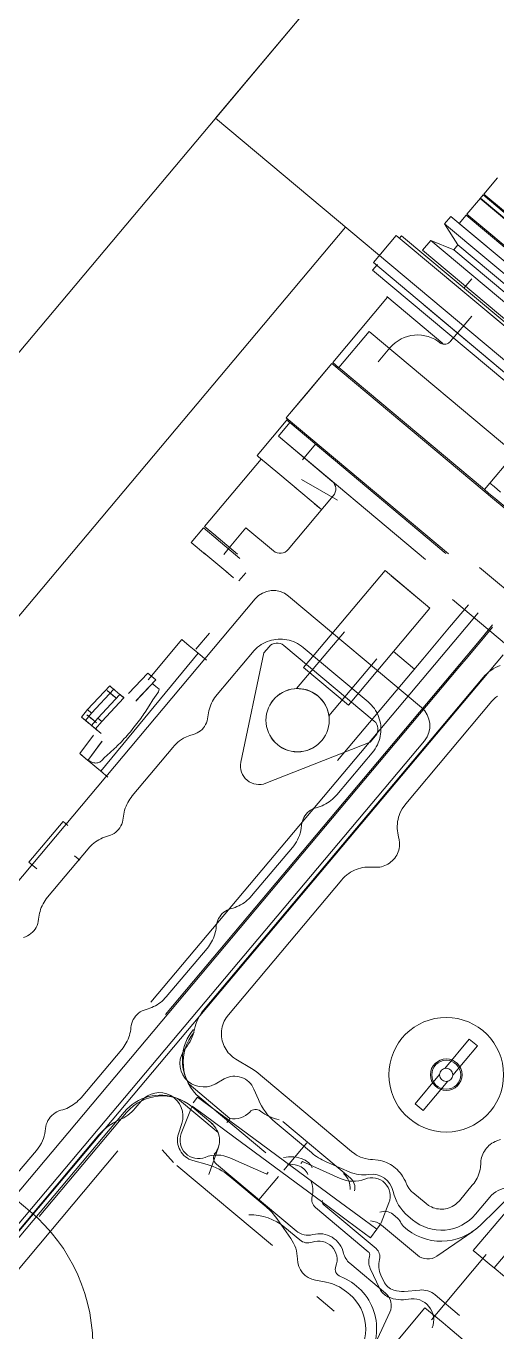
# Model space of a CAD drawing. Header units: millimetres. Extents: x 834140250 to 834644390, y 817877047 to 817987022.
# Drawn here: x 834168042 to 834168273, y 817932936 to 817933578 of the extents above; entities that cross this region are included whole.
import ezdxf

# ---------------------------------------------------------------- set-up
doc = ezdxf.new("R2010")
doc.units = ezdxf.units.MM
doc.header["$LTSCALE"] = 1000
doc.header["$MEASUREMENT"] = 0
doc.layers.add('VPA040_Text', color=3, linetype='Continuous')
doc.layers.add('VPAX', color=7, linetype='Continuous', lineweight=13)

# ---------------------------------------------------------------- blocks, each defined once
blk = doc.blocks.new('A$C767F005D')
at = {"layer": 'VPAX', "color": 253}
for p, q in [((-6789.01, -11077.81), (-5182.05, -9162.71)), ((-5182.05, -9162.71), (-5464.87, -9499.77)), ((-4852.04, -10014), (-5464.87, -9499.77)), ((-5326.4, -9529.15), (-5333.06, -9537.09)), ((-5334.73, -9539.08), (-5341.39, -9547.02)), ((-5334.9, -9539.28), (-5333.43, -9537.53)), ((-5223.18, -9633.02), (-5334.9, -9539.28)), ((-5334.73, -9539.08), (-5242.03, -9616.86)), ((-5221.72, -9631.27), (-5333.43, -9537.53)), ((-5333.06, -9537.09), (-5240.37, -9614.87)), ((-5352.31, -9551.72), (-5349.28, -9548.11)), ((-5232.42, -9652.33), (-5352.31, -9551.72)), ((-5352.31, -9551.72), (-5345.84, -9562.08)), ((-5229.39, -9648.71), (-5349.28, -9548.11)), ((-5345.19, -9551.54), (-5341.76, -9547.45)), ((-5233.48, -9645.28), (-5345.19, -9551.54)), ((-5230.04, -9641.19), (-5341.76, -9547.45)), ((-5341.39, -9547.02), (-5248.69, -9624.8)), ((-6725.17, -11131.38), (-5401.04, -9553.34)), ((-5376.07, -9557.47), (-5387.3, -9570.85)), ((-5376.07, -9557.47), (-5263.02, -9652.33)), ((-5373.46, -9557.58), (-5374.65, -9559)), ((-5373.46, -9557.58), (-5265.72, -9648)), ((-5363.2, -9564.71), (-5359.17, -9559.9)), ((-5363.2, -9564.71), (-5264.98, -9647.12)), ((-5239.28, -9660.5), (-5359.17, -9559.9)), ((-5359.17, -9559.9), (-5347.86, -9564.47)), ((-5347.86, -9564.47), (-5345.84, -9562.08)), ((-5245.75, -9650.15), (-5347.86, -9564.47)), ((-5243.73, -9647.75), (-5345.84, -9562.08)), ((-5387.3, -9570.85), (-5274.25, -9665.72)), ((-5385.34, -9571.74), (-5387.72, -9574.58)), ((-5387.72, -9574.58), (-5279.97, -9664.99)), ((-5351.15, -9578.38), (-5256.63, -9657.69)), ((-5342.81, -9583.45), (-5338.94, -9578.84)), ((-5407.27, -9619.98), (-5380.36, -9587.9)), ((-5353.2, -9610.69), (-5380.74, -9587.58)), ((-5362.38, -9591.76), (-5267.86, -9671.08)), ((-5339.01, -9597.15), (-5349.42, -9609.56)), ((-5404.25, -9622.51), (-5389.33, -9604.72)), ((-5389.33, -9604.72), (-5388.38, -9605.52)), ((-5388.38, -9605.52), (-5318.82, -9663.89)), ((-5385.02, -9619.7), (-5379.22, -9612.79)), ((-5354.26, -9610.52), (-5354.17, -9610.6)), ((-5407.69, -9620.47), (-5428.47, -9645.24)), ((-5407.69, -9620.47), (-5419.2, -9634.19)), ((-5419.2, -9634.19), (-5407.69, -9620.47)), ((-5407.69, -9620.47), (-5327.86, -9687.46)), ((-5407.27, -9619.98), (-5404.61, -9616.8)), ((-5407.27, -9619.98), (-5404.4, -9622.39)), ((-5404.25, -9622.51), (-5403.3, -9623.31)), ((-5403.3, -9623.31), (-5333.75, -9681.67)), ((-5428.47, -9645.24), (-5419.2, -9634.19)), ((-5419.2, -9634.19), (-5428.47, -9645.24)), ((-5429.38, -9647.73), (-5444.5, -9665.75)), ((-5428.47, -9645.24), (-5430.14, -9647.23)), ((-5350.41, -9714.13), (-5430.14, -9647.23)), ((-5428.43, -9649.54), (-5429.88, -9648.33)), ((-5428.43, -9649.54), (-5434.02, -9656.21)), ((-5428.43, -9649.54), (-5356.75, -9709.69)), ((-5434.02, -9656.21), (-5361.76, -9716.85)), ((-5407.66, -9678.33), (-5434.02, -9656.21)), ((-5415.75, -9660.18), (-5422.14, -9667.81)), ((-5406.78, -9667.71), (-5415.75, -9660.18)), ((-5470.28, -9700.68), (-5442.43, -9667.49)), ((-5444.5, -9665.75), (-5443.7, -9666.42)), ((-5443.7, -9666.42), (-5433.32, -9675.13)), ((-5317.87, -9664.69), (-5332.8, -9682.47)), ((-5433.32, -9675.13), (-5429.24, -9678.56)), ((-5425.3, -9681.87), (-5429.24, -9678.56)), ((-5404.99, -9687.68), (-5422.72, -9677.61)), ((-5328.04, -9681.05), (-5330.13, -9679.3)), ((-5429.14, -9711.99), (-5407.02, -9685.63)), ((-5425.89, -9681.37), (-5414.93, -9690.57)), ((-5333.75, -9681.67), (-5332.8, -9682.47)), ((-5330.7, -9684.23), (-5332.8, -9682.47)), ((-5330.7, -9684.23), (-5327.49, -9686.92)), ((-5328.04, -9681.05), (-5324.82, -9683.75)), ((-5228.82, -9769.72), (-5327.49, -9686.92)), ((-5414.05, -9691.3), (-5416.19, -9689.51)), ((-5414.93, -9690.57), (-5412.72, -9692.42)), ((-5247.6, -9754.8), (-5327.86, -9687.46)), ((-5470.8, -9701.31), (-5476.8, -9708.46)), ((-5470.8, -9701.31), (-5463.74, -9707.24)), ((-5470.28, -9700.68), (-5464.95, -9705.15)), ((-5465.76, -9704.47), (-5463.61, -9706.28)), ((-5463.61, -9706.28), (-5454.16, -9714.2)), ((-5449.94, -9701.31), (-5458.2, -9711.15)), ((-5436.45, -9712.63), (-5449.94, -9701.31)), ((-5476.8, -9708.46), (-5469.74, -9714.38)), ((-5464.57, -9706.55), (-5452.91, -9716.33)), ((-5460.81, -9714.38), (-5458.15, -9711.2)), ((-5356.75, -9709.69), (-5352.51, -9713.24)), ((-5470.56, -9713.69), (-5458.9, -9723.48)), ((-5352.51, -9713.24), (-5351.73, -9713.9)), ((-5459.67, -9722.83), (-5456.1, -9725.83)), ((-5453.41, -9727.35), (-5450.08, -9723.38)), ((-5381.61, -9722.35), (-5421.59, -9769.99)), ((-5359.54, -9740.87), (-5381.61, -9722.35)), ((-5362.63, -9738.27), (-5378.51, -9724.94)), ((-5362.63, -9738.27), (-5378.51, -9724.94)), ((-5335.14, -9720.75), (-5275.3, -9770.96)), ((-5445.4, -9736.29), (-5904.91, -10283.91)), ((-5363.7, -9789.69), (-5429.05, -9734.86)), ((-5348.47, -9736.63), (-5288.62, -9786.84)), ((-5359.54, -9740.87), (-5399.51, -9788.51)), ((-5349.88, -9750.16), (-5340.62, -9739.12)), ((-5341.72, -9750.11), (-5335.85, -9743.12)), ((-5341.72, -9750.11), (-5496.62, -9934.71)), ((-5356.46, -9758), (-5349.88, -9750.16)), ((-5334.57, -9756.1), (-5328.71, -9749.11)), ((-5334.05, -9756.54), (-5328.78, -9750.26)), ((-5481.41, -9756.29), (-5498.07, -9776.14)), ((-5334.57, -9756.1), (-5489.47, -9940.7)), ((-5481.42, -9756.28), (-5477.81, -9759.31)), ((-5474.55, -9761.03), (-5467.88, -9753.09)), ((-5401.57, -9752.42), (-5425.07, -9780.43)), ((-5338.53, -9761.89), (-5334.04, -9756.53)), ((-5323.57, -9763.71), (-5849.9, -10390.96)), ((-5521.26, -9821.01), (-5473.37, -9763.04)), ((-5477.81, -9759.31), (-5475.44, -9761.3)), ((-5473.37, -9763.04), (-5475.44, -9761.3)), ((-5473.37, -9763.04), (-5469.4, -9766.36)), ((-5441.14, -9762.81), (-5452.41, -9816.62)), ((-5441.14, -9762.82), (-5452.41, -9816.62)), ((-5438.61, -9759.8), (-5441.14, -9762.81)), ((-5438.61, -9759.8), (-5441.14, -9762.82)), ((-5386.93, -9796.4), (-5431.31, -9759.16)), ((-5405.84, -9773.55), (-5421.76, -9760.19)), ((-5377.41, -9762.17), (-5367.17, -9770.76)), ((-5356.46, -9758), (-5363.04, -9765.84)), ((-5338.53, -9761.89), (-5340.8, -9764.58)), ((-5847.05, -10367.92), (-5345.77, -9770.52)), ((-5399.51, -9788.51), (-5421.59, -9769.99)), ((-5385.69, -9765.74), (-5409.19, -9793.75)), ((-5404.94, -9815.78), (-5363.04, -9765.84)), ((-5345.77, -9770.52), (-5340.8, -9764.58)), ((-5498.16, -9772.76), (-5507.71, -9782.8)), ((-5494.16, -9776.12), (-5504.05, -9786.53)), ((-5494.2, -9776.09), (-5503.74, -9786.13)), ((-5498.16, -9772.76), (-5496.36, -9774.27)), ((-5498.16, -9772.76), (-5494.2, -9776.09)), ((-5333.44, -9774.99), (-5470.73, -9938.61)), ((-5402.61, -9785.91), (-5418.49, -9772.58)), ((-5405.84, -9773.55), (-5389.92, -9786.92)), ((-5527.75, -9790.74), (-5516.85, -9779.05)), ((-5527.75, -9790.74), (-5516.85, -9779.05)), ((-5525.77, -9792.41), (-5514.87, -9780.71)), ((-5522.75, -9794.94), (-5511.86, -9783.24)), ((-5518.12, -9781.37), (-5515.28, -9783.75)), ((-5516.24, -9782.94), (-5518.12, -9781.37)), ((-5516.24, -9782.94), (-5518.12, -9781.37)), ((-5516.85, -9779.05), (-5516.11, -9779.67)), ((-5516.85, -9779.05), (-5516.11, -9779.67)), ((-5516.24, -9782.94), (-5513.4, -9785.33)), ((-5516.11, -9779.67), (-5514.13, -9781.33)), ((-5514.87, -9780.71), (-5514.13, -9781.33)), ((-5514.13, -9781.33), (-5511.86, -9783.24)), ((-5509.87, -9784.91), (-5511.86, -9783.24)), ((-5511.86, -9783.24), (-5511.74, -9783.34)), ((-5511.1, -9783.88), (-5511.74, -9783.34)), ((-5494.46, -9779.16), (-5495.82, -9778.02)), ((-5520.77, -9796.6), (-5509.87, -9784.91)), ((-5513.4, -9785.33), (-5515.28, -9783.75)), ((-5510.77, -9784.15), (-5511.1, -9783.88)), ((-5510.77, -9784.15), (-5510.34, -9784.51)), ((-5510.34, -9784.51), (-5509.97, -9784.83)), ((-5509.87, -9784.91), (-5509.75, -9785.01)), ((-5329.06, -9786.55), (-5371.44, -9837.05)), ((-5527.75, -9790.74), (-5530.81, -9794.4)), ((-5530.81, -9794.4), (-5528.83, -9796.06)), ((-5530.81, -9794.4), (-5529.28, -9795.68)), ((-5521.15, -9802.5), (-5529.28, -9795.68)), ((-5525.77, -9792.41), (-5528.83, -9796.06)), ((-5528.83, -9796.06), (-5527.3, -9797.34)), ((-5528.12, -9793.28), (-5525.27, -9795.66)), ((-5526.24, -9794.85), (-5528.12, -9793.28)), ((-5527.75, -9790.74), (-5525.77, -9792.41)), ((-5526.24, -9794.85), (-5523.4, -9797.24)), ((-5522.75, -9794.94), (-5525.82, -9798.59)), ((-5520.77, -9796.6), (-5522.75, -9794.94)), ((-5525.06, -9799.22), (-5525.82, -9798.59)), ((-5523.83, -9800.25), (-5525.82, -9798.59)), ((-5524.42, -9799.76), (-5525.06, -9799.22)), ((-5524.09, -9800.03), (-5524.42, -9799.76)), ((-5524.09, -9800.03), (-5523.67, -9800.39)), ((-5520.77, -9796.6), (-5523.83, -9800.25)), ((-5523.08, -9800.89), (-5523.83, -9800.25)), ((-5523.14, -9800.84), (-5523.67, -9800.39)), ((-5362.27, -9806.04), (-5821.78, -10353.66)), ((-5531.62, -9812.39), (-5524.9, -9803.28)), ((-5527.66, -9815.72), (-5520.93, -9806.61)), ((-5527.62, -9815.75), (-5520.59, -9806.24)), ((-5388.82, -9806.72), (-5440.13, -9826.98)), ((-5388.82, -9806.72), (-5440.13, -9826.98)), ((-5386.28, -9803.7), (-5388.82, -9806.72)), ((-5386.29, -9803.71), (-5388.82, -9806.72)), ((-5531.62, -9812.39), (-5527.66, -9815.72)), ((-5529.58, -9814.11), (-5531.62, -9812.39)), ((-5524.18, -9818.57), (-5530.92, -9812.91)), ((-5520.42, -9821.72), (-5524.18, -9818.57)), ((-5517.74, -9823.97), (-5521.26, -9821.01)), ((-5521.26, -9821.01), (-5520.42, -9821.72)), ((-5556.61, -9865.77), (-5539.82, -9845.76)), ((-5539.82, -9845.76), (-5537.45, -9847.76)), ((-5556.61, -9865.77), (-5552.65, -9869.1)), ((-5534.26, -9862.61), (-5531.64, -9864.81)), ((-5402.88, -9874.53), (-5458.58, -9940.91)), ((-5340.2, -9952.84), (-5352.27, -9967.23)), ((-5336.23, -9956.17), (-5348.3, -9970.56)), ((-5340.2, -9952.84), (-5336.23, -9956.17)), ((-5454.86, -9962.72), (-5447.19, -9967.26)), ((-5444.95, -9968.84), (-5398.14, -10008.13)), ((-5457.84, -9991.86), (-5477.84, -9975.08)), ((-5460.57, -9972.4), (-5465.15, -9974.93)), ((-5366.84, -9984.6), (-5354.77, -9970.21)), ((-5362.87, -9987.93), (-5350.8, -9973.54)), ((-5463.64, -9998.76), (-5483.63, -9981.99)), ((-5473.7, -9981.34), (-5475.8, -9984.18)), ((-5473.7, -9981.34), (-5467.45, -9985.95)), ((-5472.64, -9981.6), (-5440.2, -10008.83)), ((-5443.81, -9982.61), (-5446, -9977.43)), ((-5509.8, -9988.71), (-5660.64, -10168.47)), ((-5508.57, -9988.94), (-5551.56, -10040.17)), ((-5501.41, -9983.31), (-5504.36, -9986.83)), ((-5477.89, -9989.51), (-5476.86, -9986.89)), ((-5476.87, -9986.89), (-5476.43, -9985.77)), ((-5476.44, -9986.13), (-5466.28, -9994.66)), ((-5476.43, -9985.77), (-5470.53, -9990.12)), ((-5452.88, -9996.72), (-5467.45, -9985.95)), ((-5366.84, -9984.6), (-5362.87, -9987.93)), ((-5483.11, -9999.47), (-5481.46, -9994.3)), ((-5477.9, -9989.51), (-5481.73, -9999.26)), ((-5455.96, -10000.89), (-5470.53, -9990.12)), ((-5459.32, -9993.86), (-5457.72, -9991.96)), ((-5435.57, -9993.77), (-5417.78, -10008.69)), ((-5398.62, -10021.26), (-5431.79, -9993.42)), ((-5651.68, -10154.34), (-5522.17, -9999.99)), ((-5455.96, -10000.89), (-5409.03, -10035.56)), ((-5452.88, -9996.72), (-5405.95, -10031.39)), ((-5512.96, -10007.72), (-5568.62, -10074.33)), ((-5491.15, -10007.25), (-5485.48, -10013.52)), ((-5463.5, -10006.04), (-5468.21, -10019.38)), ((-5431.37, -10017.31), (-5420.05, -10003.82)), ((-5556.19, -10037.47), (-5586.49, -10012.04)), ((-5475.99, -10012.61), (-5469.02, -10014.53)), ((-5464.46, -10014.31), (-5425.29, -10047.18)), ((-5439.74, -10019.31), (-5457.82, -10011.24)), ((-5422.17, -10012.97), (-5422.94, -10014.01)), ((-5422.17, -10012.97), (-5403.67, -10021.38)), ((-5399.16, -10018.1), (-5410.49, -10013.19)), ((-5483.87, -10015.07), (-5436.97, -10054.43)), ((-5457.85, -10020.4), (-5440.06, -10035.33)), ((-5433.97, -10020.41), (-5443.56, -10031.84)), ((-5439.74, -10019.31), (-5438.97, -10018.27)), ((-5338.7, -10024.74), (-5345.08, -10032.35)), ((-5405.95, -10031.39), (-5391.9, -10041.77)), ((-5383.49, -10043.15), (-5379.66, -10033.4)), ((-5361.44, -10033.78), (-5367.88, -10028.37)), ((-5337.14, -10039.01), (-5330.13, -10030.66)), ((-5334.88, -10044.49), (-5318.82, -10028.84)), ((-5415.77, -10035.68), (-5389.85, -10057.43)), ((-5411.69, -10034.38), (-5386.01, -10055.92)), ((-5409.03, -10035.56), (-5394.98, -10045.94)), ((-5377.8, -10039), (-5375.37, -10041.03)), ((-5368.1, -10041.72), (-5370.22, -10039.94)), ((-5322.48, -10038.07), (-5338.21, -10056.81)), ((-5434.83, -10041.03), (-5427.88, -10050.96)), ((-5430.84, -10045.5), (-5423.53, -10051.63)), ((-5388.73, -10050.56), (-5394.98, -10045.94)), ((-5385.65, -10046.39), (-5391.9, -10041.77)), ((-5388.73, -10050.56), (-5385.65, -10046.39)), ((-5383.76, -10043.83), (-5385.65, -10046.39)), ((-5383.5, -10043.15), (-5383.76, -10043.83)), ((-5365.69, -10059.17), (-5383.27, -10044.42)), ((-5327.96, -10065.4), (-5307.24, -10040.71)), ((-5338.45, -10047.42), (-5356.16, -10059.62)), ((-5358.8, -10090.87), (-5331.95, -10058.87)), ((-5336.44, -10058.29), (-5338.21, -10056.81)), ((-5336.44, -10058.29), (-5329.45, -10064.15)), ((-5381.35, -10077.83), (-5398.92, -10063.08)), ((-5388.83, -10065.65), (-5384.19, -10075.61)), ((-5327.96, -10065.4), (-5329.45, -10064.15)), ((-5327.96, -10065.4), (-5306.45, -10083.46)), ((-5410.58, -10072.42), (-5415.82, -10071.44)), ((-5383.68, -10068.89), (-5382.22, -10072.02)), ((-5398.91, -10078.52), (-5400.5, -10077.19)), ((-5372.23, -10076.95), (-5364.5, -10076.27)), ((-5356.98, -10078.66), (-5344.97, -10088.73)), ((-5406.66, -10086.62), (-5415.18, -10079.48)), ((-5362, -10085), (-5397.97, -10127.87)), ((-5362, -10085), (-5397.97, -10127.87)), ((-5362, -10085), (-5360.23, -10086.48)), ((-5379.25, -10087.14), (-5388.18, -10106.69)), ((-5360.23, -10086.48), (-5353.08, -10092.48)), ((-5353.08, -10092.48), (-5350.72, -10094.46)), ((-5348.66, -10096.19), (-5350.72, -10094.46)), ((-5330.24, -10111.65), (-5348.66, -10096.19))]:
    blk.add_line(p, q, dxfattribs=at)
for points in [[(-5421.76, -9760.2), (-5422.68, -9759.48), (-5423.63, -9758.83), (-5424.6, -9758.24), (-5425.61, -9757.73), (-5426.64, -9757.29), (-5427.68, -9756.92), (-5428.74, -9756.61), (-5429.81, -9756.38), (-5430.9, -9756.21), (-5431.98, -9756.11), (-5433.07, -9756.07), (-5434.16, -9756.11), (-5435.25, -9756.21), (-5436.32, -9756.37), (-5437.39, -9756.61), (-5438.44, -9756.9), (-5439.47, -9757.27), (-5440.49, -9757.7), (-5441.47, -9758.19), (-5442.43, -9758.75), (-5443.36, -9759.38), (-5444.26, -9760.06), (-5445.11, -9760.82), (-5445.93, -9761.63)], [(-5464.1, -9783.28), (-5445.93, -9761.63)], [(-5499.46, -9791.92), (-5497.58, -9788.92), (-5495.66, -9786), (-5493.27, -9782.55)], [(-5492.6, -9780.73), (-5492.83, -9780.54), (-5493.28, -9780.15), (-5493.64, -9779.86), (-5494.03, -9779.53), (-5494.47, -9779.16)], [(-5493.27, -9782.55), (-5492.95, -9782), (-5492.72, -9781.39), (-5492.6, -9780.73)], [(-5468.63, -9794.32), (-5468.52, -9793.31), (-5468.36, -9792.31), (-5468.15, -9791.32), (-5467.89, -9790.35), (-5467.58, -9789.39), (-5467.22, -9788.45), (-5466.81, -9787.53), (-5466.36, -9786.63), (-5465.86, -9785.75), (-5465.32, -9784.9), (-5464.73, -9784.08), (-5464.1, -9783.28)], [(-5415.34, -9783.47), (-5415.75, -9783.16), (-5416.73, -9782.56), (-5417.45, -9782.17), (-5418.2, -9781.79), (-5418.91, -9781.48), (-5419.59, -9781.24), (-5420.25, -9781.04), (-5420.92, -9780.86), (-5421.59, -9780.72), (-5422.22, -9780.6), (-5422.81, -9780.52), (-5423.34, -9780.47), (-5423.81, -9780.44), (-5424.21, -9780.42), (-5424.53, -9780.42), (-5424.77, -9780.42), (-5424.94, -9780.42), (-5425.03, -9780.42), (-5424.84, -9780.42), (-5424.67, -9780.41), (-5424.44, -9780.42), (-5424.13, -9780.42), (-5423.75, -9780.44), (-5423.29, -9780.47), (-5422.76, -9780.52), (-5422.18, -9780.6), (-5421.56, -9780.71), (-5420.89, -9780.86), (-5420.2, -9781.04), (-5419.49, -9781.27), (-5418.76, -9781.54), (-5418.03, -9781.86), (-5417.33, -9782.21), (-5416.67, -9782.57), (-5416.07, -9782.94), (-5415.53, -9783.31), (-5415.01, -9783.7), (-5414.49, -9784.13), (-5413.98, -9784.59), (-5413.49, -9785.05), (-5413.05, -9785.52), (-5412.62, -9786.01), (-5412.2, -9786.55), (-5411.77, -9787.14), (-5411.35, -9787.79), (-5410.96, -9788.45), (-5410.62, -9789.11), (-5410.32, -9789.75), (-5410.06, -9790.38), (-5409.85, -9790.97), (-5409.67, -9791.53), (-5409.53, -9792.05), (-5409.42, -9792.5), (-5409.33, -9792.89), (-5409.28, -9793.2), (-5409.23, -9793.43), (-5409.21, -9793.59), (-5409.19, -9793.69), (-5409.21, -9793.57), (-5409.24, -9793.41), (-5409.29, -9793.17), (-5409.35, -9792.85), (-5409.43, -9792.45), (-5409.55, -9791.99), (-5409.7, -9791.47), (-5409.88, -9790.91), (-5410.1, -9790.31), (-5410.36, -9789.68), (-5410.66, -9789.04), (-5411.01, -9788.38), (-5411.41, -9787.71), (-5411.84, -9787.07), (-5412.27, -9786.48), (-5412.68, -9785.95), (-5413.1, -9785.47), (-5413.57, -9784.99), (-5414.11, -9784.5), (-5415.34, -9783.47)], [(-5326.38, -9784.07), (-5327.27, -9784.81), (-5329.06, -9786.55)], [(-5389.92, -9786.91), (-5389.05, -9787.69), (-5388.25, -9788.51), (-5387.51, -9789.37), (-5386.83, -9790.27), (-5386.21, -9791.21), (-5385.66, -9792.17), (-5385.18, -9793.17), (-5384.76, -9794.18), (-5384.41, -9795.22), (-5384.12, -9796.27), (-5383.9, -9797.34), (-5383.74, -9798.42), (-5383.65, -9799.5), (-5383.63, -9800.59), (-5383.67, -9801.68), (-5383.78, -9802.77), (-5383.96, -9803.85), (-5384.21, -9804.92), (-5384.53, -9805.98), (-5384.91, -9807.02), (-5385.36, -9808.04), (-5385.88, -9809.04), (-5386.48, -9810.02), (-5387.14, -9810.96)], [(-5514.48, -9809.82), (-5513.78, -9809.16), (-5513.16, -9808.56), (-5512.5, -9807.91), (-5511.83, -9807.23), (-5511.15, -9806.52), (-5510.45, -9805.79), (-5509.74, -9805.02), (-5509.02, -9804.24), (-5508.31, -9803.44), (-5507.6, -9802.63), (-5506.89, -9801.8), (-5506.18, -9800.95), (-5505.48, -9800.1), (-5504.8, -9799.27), (-5504.14, -9798.43), (-5503.48, -9797.58), (-5502.85, -9796.75), (-5502.24, -9795.93), (-5501.66, -9795.13), (-5501.1, -9794.35), (-5500.57, -9793.58), (-5500.08, -9792.85), (-5499.46, -9791.92)], [(-5475.83, -9802.91), (-5474.86, -9802.6), (-5473.94, -9802.19), (-5473.07, -9801.7), (-5472.27, -9801.13), (-5471.53, -9800.48), (-5470.86, -9799.76), (-5470.27, -9798.98), (-5469.76, -9798.14), (-5469.34, -9797.24), (-5469, -9796.31), (-5468.76, -9795.33), (-5468.63, -9794.32)], [(-5485.9, -9809.3), (-5485.13, -9808.42), (-5484.31, -9807.6), (-5483.44, -9806.83), (-5482.53, -9806.11), (-5481.59, -9805.45), (-5480.6, -9804.85)], [(-5475.83, -9802.91), (-5477.48, -9803.42), (-5479.08, -9804.07), (-5480.6, -9804.85)], [(-5520.62, -9815.53), (-5520.94, -9815.89), (-5521.35, -9816.26), (-5521.77, -9816.55), (-5522.23, -9816.75), (-5522.72, -9816.91), (-5523.22, -9817), (-5523.73, -9817.03), (-5524.25, -9817), (-5524.76, -9816.91), (-5525.26, -9816.78), (-5525.74, -9816.6), (-5526.21, -9816.37), (-5526.66, -9816.09), (-5527.09, -9815.77)], [(-5514.48, -9809.82), (-5516.72, -9811.83), (-5519.59, -9814.53), (-5520.62, -9815.53)], [(-5505.79, -9833.13), (-5485.9, -9809.3)], [(-5405.3, -9832.61), (-5387.14, -9810.96)], [(-5510.27, -9844.11), (-5510.16, -9843.11), (-5510, -9842.12), (-5509.8, -9841.13), (-5509.54, -9840.17), (-5509.24, -9839.21), (-5508.88, -9838.28), (-5508.48, -9837.36), (-5508.03, -9836.47), (-5507.54, -9835.59), (-5507, -9834.75), (-5506.42, -9833.93), (-5505.79, -9833.13)], [(-5415.39, -9838.99), (-5414.41, -9838.71), (-5413.45, -9838.38), (-5412.52, -9838), (-5411.6, -9837.58), (-5410.71, -9837.1), (-5409.85, -9836.59), (-5409.01, -9836.03), (-5408.21, -9835.43), (-5407.43, -9834.78), (-5406.69, -9834.1), (-5405.98, -9833.38), (-5405.3, -9832.61)], [(-5422.59, -9847.58), (-5422.46, -9846.57), (-5422.22, -9845.59), (-5421.89, -9844.65), (-5421.46, -9843.76), (-5420.95, -9842.92), (-5420.36, -9842.14), (-5419.69, -9841.42), (-5418.95, -9840.77), (-5418.15, -9840.2), (-5417.28, -9839.71), (-5416.36, -9839.3), (-5415.39, -9838.99)], [(-5371.44, -9837.05), (-5373.16, -9839.61), (-5373.84, -9840.77), (-5374.33, -9841.79), (-5374.68, -9842.75), (-5374.95, -9843.71), (-5375.19, -9844.76), (-5375.4, -9845.86), (-5375.54, -9846.99), (-5375.61, -9848.12), (-5375.6, -9849.23), (-5375.51, -9850.32), (-5375.35, -9851.39), (-5374.9, -9853.48)], [(-5517.56, -9852.85), (-5516.58, -9852.53), (-5515.64, -9852.12), (-5514.76, -9851.62), (-5513.95, -9851.03), (-5513.2, -9850.37), (-5512.52, -9849.64), (-5511.92, -9848.84), (-5511.4, -9847.99), (-5510.98, -9847.08), (-5510.64, -9846.13), (-5510.4, -9845.14), (-5510.27, -9844.11)], [(-5422.59, -9847.58), (-5422.81, -9849.29), (-5423.17, -9850.98), (-5423.68, -9852.61)], [(-5527.54, -9859.2), (-5526.87, -9858.44), (-5526.17, -9857.72), (-5525.44, -9857.04), (-5524.67, -9856.4), (-5523.87, -9855.8), (-5523.05, -9855.25), (-5522.19, -9854.73), (-5521.31, -9854.27), (-5520.41, -9853.84), (-5519.48, -9853.46), (-5518.53, -9853.13), (-5517.56, -9852.85)], [(-5427.14, -9858.6), (-5426.41, -9857.69), (-5425.75, -9856.74), (-5425.14, -9855.76), (-5424.59, -9854.74), (-5424.1, -9853.69), (-5423.68, -9852.61)], [(-5387.3, -9868.26), (-5385.14, -9868.25), (-5384.16, -9868.18), (-5383.29, -9868.02), (-5382.49, -9867.79), (-5381.72, -9867.49), (-5380.93, -9867.13), (-5380.14, -9866.71), (-5379.38, -9866.22), (-5378.67, -9865.69), (-5378.01, -9865.1), (-5377.39, -9864.46), (-5376.83, -9863.77), (-5376.32, -9863.05), (-5375.86, -9862.28), (-5375.47, -9861.48), (-5375.13, -9860.65), (-5374.86, -9859.82), (-5374.65, -9858.99), (-5374.51, -9858.13), (-5374.45, -9857.2), (-5374.48, -9856.19), (-5374.61, -9854.8), (-5374.75, -9853.94), (-5374.9, -9853.48)], [(-5547.43, -9883.03), (-5527.54, -9859.2)], [(-5447.16, -9882.33), (-5427.14, -9858.6)], [(-5387.3, -9868.26), (-5389.34, -9868.17), (-5390.4, -9868.2), (-5391.5, -9868.3), (-5392.61, -9868.48), (-5393.69, -9868.73), (-5394.72, -9869.03), (-5395.71, -9869.38), (-5396.66, -9869.78), (-5397.58, -9870.23), (-5398.49, -9870.74), (-5399.39, -9871.34), (-5400.29, -9872.03), (-5401.49, -9873.06), (-5402.3, -9873.84), (-5402.88, -9874.53)], [(-5551.86, -9893.91), (-5551.76, -9892.92), (-5551.6, -9891.93), (-5551.4, -9890.96), (-5551.14, -9890), (-5550.84, -9889.06), (-5550.49, -9888.13), (-5550.09, -9887.22), (-5549.65, -9886.33), (-5549.16, -9885.47), (-5548.63, -9884.63), (-5548.05, -9883.82), (-5547.43, -9883.03)], [(-5457.19, -9888.65), (-5456.22, -9888.37), (-5455.27, -9888.04), (-5454.34, -9887.67), (-5453.43, -9887.25), (-5452.55, -9886.78), (-5451.69, -9886.27), (-5450.85, -9885.72), (-5450.05, -9885.12), (-5449.28, -9884.48), (-5448.54, -9883.8), (-5447.83, -9883.09), (-5447.16, -9882.33)], [(-5464.53, -9897.35), (-5464.39, -9896.32), (-5464.15, -9895.33), (-5463.81, -9894.38), (-5463.37, -9893.47), (-5462.85, -9892.62), (-5462.25, -9891.83), (-5461.57, -9891.1), (-5460.81, -9890.44), (-5460, -9889.86), (-5459.12, -9889.36), (-5458.18, -9888.96), (-5457.19, -9888.65)], [(-5559.29, -9902.81), (-5558.29, -9902.48), (-5557.33, -9902.06), (-5556.44, -9901.55), (-5555.61, -9900.96), (-5554.84, -9900.29), (-5554.16, -9899.54), (-5553.55, -9898.73), (-5553.02, -9897.86), (-5552.58, -9896.93), (-5552.24, -9895.96), (-5552, -9894.95), (-5551.86, -9893.91)], [(-5469.05, -9908.27), (-5468.42, -9907.49), (-5467.83, -9906.67), (-5467.29, -9905.83), (-5466.8, -9904.97), (-5466.35, -9904.08), (-5465.94, -9903.17), (-5465.58, -9902.23), (-5465.27, -9901.29), (-5465.01, -9900.32), (-5464.8, -9899.34), (-5464.64, -9898.35), (-5464.53, -9897.35)], [(-5489.07, -9932), (-5469.05, -9908.27)], [(-5499.01, -9938.26), (-5498.05, -9937.98), (-5497.11, -9937.66), (-5496.19, -9937.29), (-5495.29, -9936.87), (-5494.41, -9936.41), (-5493.56, -9935.9), (-5492.73, -9935.35), (-5491.94, -9934.76), (-5491.17, -9934.13), (-5490.43, -9933.46), (-5489.73, -9932.75), (-5489.07, -9932)], [(-5506.48, -9947.12), (-5506.34, -9946.07), (-5506.09, -9945.06), (-5505.74, -9944.09), (-5505.3, -9943.17), (-5504.77, -9942.3), (-5504.16, -9941.49), (-5503.46, -9940.75), (-5502.7, -9940.08), (-5501.87, -9939.49), (-5500.97, -9938.99), (-5500.02, -9938.57), (-5499.01, -9938.26)], [(-5454.86, -9962.72), (-5455.95, -9962.01), (-5456.56, -9961.54), (-5457.23, -9960.95), (-5457.93, -9960.27), (-5458.6, -9959.54), (-5459.2, -9958.78), (-5459.73, -9957.99), (-5460.21, -9957.17), (-5460.63, -9956.32), (-5461.01, -9955.44), (-5461.32, -9954.54), (-5461.58, -9953.62), (-5461.77, -9952.69), (-5461.9, -9951.73), (-5461.97, -9950.75), (-5461.97, -9949.75), (-5461.9, -9948.75), (-5461.76, -9947.75), (-5461.56, -9946.78), (-5461.29, -9945.82), (-5460.97, -9944.9), (-5460.59, -9944.02), (-5460.15, -9943.19), (-5459.66, -9942.4), (-5458.58, -9940.91)], [(-5510.96, -9957.94), (-5510.34, -9957.16), (-5509.76, -9956.36), (-5509.22, -9955.52), (-5508.73, -9954.66), (-5508.28, -9953.78), (-5507.88, -9952.88), (-5507.53, -9951.96), (-5507.22, -9951.02), (-5506.96, -9950.06), (-5506.75, -9949.09), (-5506.59, -9948.11), (-5506.48, -9947.12)], [(-5530.98, -9981.67), (-5510.96, -9957.94)], [(-5447.19, -9967.26), (-5444.95, -9968.84)], [(-5540.83, -9987.87), (-5539.88, -9987.59), (-5538.94, -9987.27), (-5538.03, -9986.9), (-5537.14, -9986.49), (-5536.27, -9986.03), (-5535.43, -9985.53), (-5534.61, -9984.99), (-5533.82, -9984.4), (-5533.06, -9983.78), (-5532.33, -9983.11), (-5531.64, -9982.41), (-5530.98, -9981.67)], [(-5548.44, -9996.89), (-5548.29, -9995.82), (-5548.04, -9994.79), (-5547.68, -9993.81), (-5547.23, -9992.87), (-5546.69, -9991.98), (-5546.07, -9991.16), (-5545.36, -9990.41), (-5544.58, -9989.73), (-5543.73, -9989.12), (-5542.82, -9988.61), (-5541.85, -9988.19), (-5540.83, -9987.87)], [(-5548.44, -9996.89), (-5548.58, -9998.13), (-5548.8, -9999.35), (-5549.11, -10000.55), (-5549.49, -10001.74), (-5549.95, -10002.9), (-5550.48, -10004.03)], [(-5562.15, -10018.69), (-5552.86, -10007.62)], [(-5552.86, -10007.62), (-5551.98, -10006.48), (-5551.18, -10005.28), (-5550.48, -10004.03)], [(-5387.71, -10012.05), (-5388.76, -10012), (-5389.91, -10011.85), (-5391.44, -10011.54), (-5392.54, -10011.23), (-5393.61, -10010.85), (-5394.62, -10010.41), (-5395.58, -10009.9), (-5396.47, -10009.34), (-5398.14, -10008.13)], [(-5334.54, -10013.85), (-5334.44, -10012.63), (-5334.32, -10011.93), (-5334.14, -10011.16), (-5333.9, -10010.33), (-5333.58, -10009.5), (-5333.21, -10008.69), (-5332.78, -10007.91), (-5332.29, -10007.17), (-5331.74, -10006.46), (-5331.14, -10005.8), (-5330.52, -10005.18), (-5329.88, -10004.62), (-5329.17, -10004.1), (-5328.37, -10003.62), (-5327.44, -10003.17), (-5326.11, -10002.64), (-5325.27, -10002.36), (-5324.82, -10002.28)], [(-5387.71, -10012.05), (-5385.01, -10012.36), (-5383.8, -10012.57), (-5382.72, -10012.84), (-5381.75, -10013.18), (-5380.83, -10013.58), (-5379.9, -10014.03), (-5378.98, -10014.53), (-5378.08, -10015.09), (-5377.22, -10015.7), (-5376.4, -10016.36), (-5375.63, -10017.05), (-5374.91, -10017.78), (-5374.22, -10018.55), (-5373.56, -10019.41), (-5372.94, -10020.34), (-5372.14, -10021.7), (-5371.62, -10022.72), (-5371.26, -10023.63)], [(-5334.54, -10013.85), (-5334.75, -10015.93), (-5334.92, -10016.98), (-5335.17, -10018.05), (-5335.51, -10019.11), (-5335.91, -10020.17), (-5336.38, -10021.18), (-5336.89, -10022.13), (-5337.38, -10022.95), (-5337.85, -10023.64), (-5338.7, -10024.74)], [(-5367.88, -10028.37), (-5368.35, -10027.97), (-5368.84, -10027.49), (-5369.36, -10026.88), (-5369.92, -10026.1), (-5370.67, -10024.89), (-5371.1, -10024.09), (-5371.26, -10023.63)], [(-5345.08, -10032.35), (-5346.35, -10033.61), (-5347.03, -10034.19), (-5347.76, -10034.7), (-5348.53, -10035.14), (-5349.33, -10035.52), (-5350.16, -10035.85), (-5351.01, -10036.11), (-5351.87, -10036.3), (-5352.75, -10036.43), (-5353.63, -10036.49), (-5354.52, -10036.48), (-5355.39, -10036.41), (-5356.27, -10036.27), (-5357.13, -10036.06), (-5357.99, -10035.77), (-5358.82, -10035.43), (-5359.58, -10035.05), (-5360.25, -10034.64), (-5361.44, -10033.78)]]:
    blk.add_lwpolyline(points, dxfattribs=at)
for centre, radius in [((-5424.58, -9795.97), 15.55), ((-5424.56, -9795.94), 15.55), ((-5351.53, -9970.38), 28.19), ((-5351.53, -9970.38), 7.77), ((-5351.53, -9970.38), 7.13), ((-5351.53, -9970.38), 3.24)]:
    blk.add_circle(centre, radius, dxfattribs=at)
for centre, radius, start, end in [((-5365.6, -9624.22), 17.78, 49.99999, 139.99999), ((-5352.44, -9607.03), 3.94, 242.46903, 320), ((-5410.99, -9682.3), 5.18, 319.99999, 49.99999), ((-5433.11, -9708.66), 5.18, 229.99999, 319.99999), ((-5436.51, -9743.75), 11.61, 49.99999, 139.99999), ((-5434.64, -9763.13), 5.18, 50.00006, 140.00006), ((-5434.64, -9763.13), 5.18, 50.00006, 140.00006), ((-5317.56, -9788.31), 20.73, 111.04497, 140), ((-5371.16, -9798.58), 11.61, 319.99999, 49.99999), ((-5390.26, -9800.37), 5.18, 320.00006, 50.00006), ((-5390.25, -9800.37), 5.18, 320.00006, 50.00006), ((-5443.48, -9818.49), 9.12, 168.17423, 229.85767), ((-5443.48, -9818.49), 9.12, 168.17423, 229.85767), ((-5443.48, -9818.49), 9.12, 229.85767, 291.54111), ((-5443.48, -9818.49), 9.12, 229.85767, 291.54111), ((-5454.85, -9951.93), 20.73, 140.00001, 168.95504), ((-5457.97, -9963.07), 23.22, 140.00001, 211.16093), ((-5457.99, -9964.13), 22.8, 140, 230), ((-5495.54, -9943.99), 20.73, 320.00001, 348.95503), ((-5470.77, -9964.77), 11.61, 140.00001, 298.94766), ((-5455.55, -9981.47), 10.36, 22.97608, 118.94767), ((-5492.01, -10003.64), 23.22, 68.83909, 140), ((-5491.1, -10003.6), 22.8, 50, 140), ((-5492.51, -9990.77), 11.61, 342.28676, 140.00001), ((-5520.24, -9973.51), 20.73, 292.91736, 320.00001), ((-5455.75, -9981.71), 10.36, 258.35739, 317.53723), ((-5445.2, -9991.36), 3.94, 51.36792, 137.53722), ((-5416.51, -9971.06), 29.64, 202.88862, 230), ((-5429.28, -9971.44), 21.56, 231.36792, 258.59211), ((-5501.84, -10017.04), 26.53, 112.91737, 140.00001), ((-5473.27, -10002.59), 10.36, 318.72138, 52.3605), ((-5473.23, -10002.62), 10.36, 162.2555, 254.44697), ((-5473.29, -10002.58), 9.07, 158.54342, 291.7866), ((-5464.16, -10025.44), 15.55, 65.94079, 111.78655), ((-5476.9, -10043.11), 29.64, 50.00001, 74.62272), ((-5461.93, -10011.3), 3.94, 142.49185, 230.00001), ((-5428.18, -10027.3), 16.58, 66.40909, 101.45891), ((-5428.41, -10027.24), 12.85, 72.01416, 95.29861), ((-5424.86, -10019.7), 8.29, 24.9991, 66.4118), ((-5398.73, -9985.99), 29.64, 230, 246.6004), ((-5427, -10022.91), 8.29, 25.00008, 72.01509), ((-5407.88, -10025.93), 9.12, 353.99998, 50), ((-5392.02, -10001.54), 18.03, 246.69561, 277.81717), ((-5388.1, -10030.08), 9.07, 338.54342, 111.78659), ((-5388.1, -10030.08), 10.78, 12.29212, 97.81337), ((-5428.41, -10027.24), 11.4, 344.36291, 25.20175), ((-5397.24, -10007.22), 15.55, 245.5496, 291.78654), ((-5402.62, -10026.02), 6.22, 346.48415, 50), ((-5319.49, -10039.59), 13.89, 96.35059, 140.00001), ((-5412.44, -10031.71), 5.18, 164.36091, 230), ((-5410.35, -10032.79), 2.07, 162.32095, 230), ((-5356.1, -10023.11), 21.97, 192.29213, 230.00001), ((-5612.02, -10104), 86.86, 357.75711, 49.99999), ((-5448.01, -10066), 26.74, 49.92699, 91.1113), ((-5459.11, -10058.04), 29.64, 35.00001, 50.00001), ((-5381.79, -10043.76), 6.22, 50, 112.64747), ((-5353.98, -10024.89), 21.97, 230.00001, 320.00001), ((-5389.13, -10051.41), 9.12, 50.00001, 87.23885), ((-5379.37, -10045.8), 6.22, 21.71095, 50), ((-5369.93, -10042.04), 3.94, 201.7109, 227.06893), ((-5353.98, -10024.89), 27.36, 227.0691, 314.25141), ((-5442.65, -10061.3), 18.03, 0.91627, 35.00001), ((-5419.43, -10040.19), 9.12, 230.00001, 285.0532), ((-5419.53, -10046.87), 6.22, 230, 290.00007), ((-5414.28, -10061.29), 9.12, 338.84426, 110.00006), ((-5413.88, -10060.81), 12.23, 12.76088, 105.05329), ((-5393.06, -10056.09), 9.12, 192.76089, 230.00001), ((-5391.18, -10059.02), 2.07, 342.88923, 50), ((-5389.34, -10059.89), 5.18, 345.14958, 50), ((-5360.63, -10053.13), 7.88, 230.00001, 304.56273), ((-5413.84, -10060.84), 10.78, 180.91627, 259.41018), ((-5402.1, -10066), 3.94, 158.84411, 249.48869), ((-5381.31, -10062.17), 8.29, 163.59079, 205.0001), ((-5373.31, -10064.14), 11.4, 165.15029, 205.35682), ((-5414.62, -10094.02), 21.97, 50.06981, 79.50781), ((-5413.07, -10095.32), 27.36, 326.72879, 69.48872), ((-5374.72, -10068.48), 8.29, 204.9981, 252.01895), ((-5413.03, -10095.35), 21.97, 320.00001, 50.07278), ((-5376.67, -10072.11), 8.29, 204.99909, 246.4091), ((-5386.41, -10083.86), 7.88, 334.96301, 50.00001), ((-5373.31, -10064.14), 12.85, 252.01796, 275.29862), ((-5363.64, -10086.6), 10.36, 50, 95.00061), ((-5373.35, -10064.51), 16.58, 246.41076, 281.36699), ((-5368.04, -10090.93), 10.36, 337.59704, 101.36695)]:
    blk.add_arc(centre, radius, start, end, dxfattribs=at)

msp = doc.modelspace()

# ---------------------------------------------------------------- block references
at = {"layer": 'VPA040_Text', "color": 3, "ltscale": 500}
msp.add_blockref('A$C767F005D', (834173599.67, 817943032.7), dxfattribs=at)

doc.saveas('drawing.dxf')
